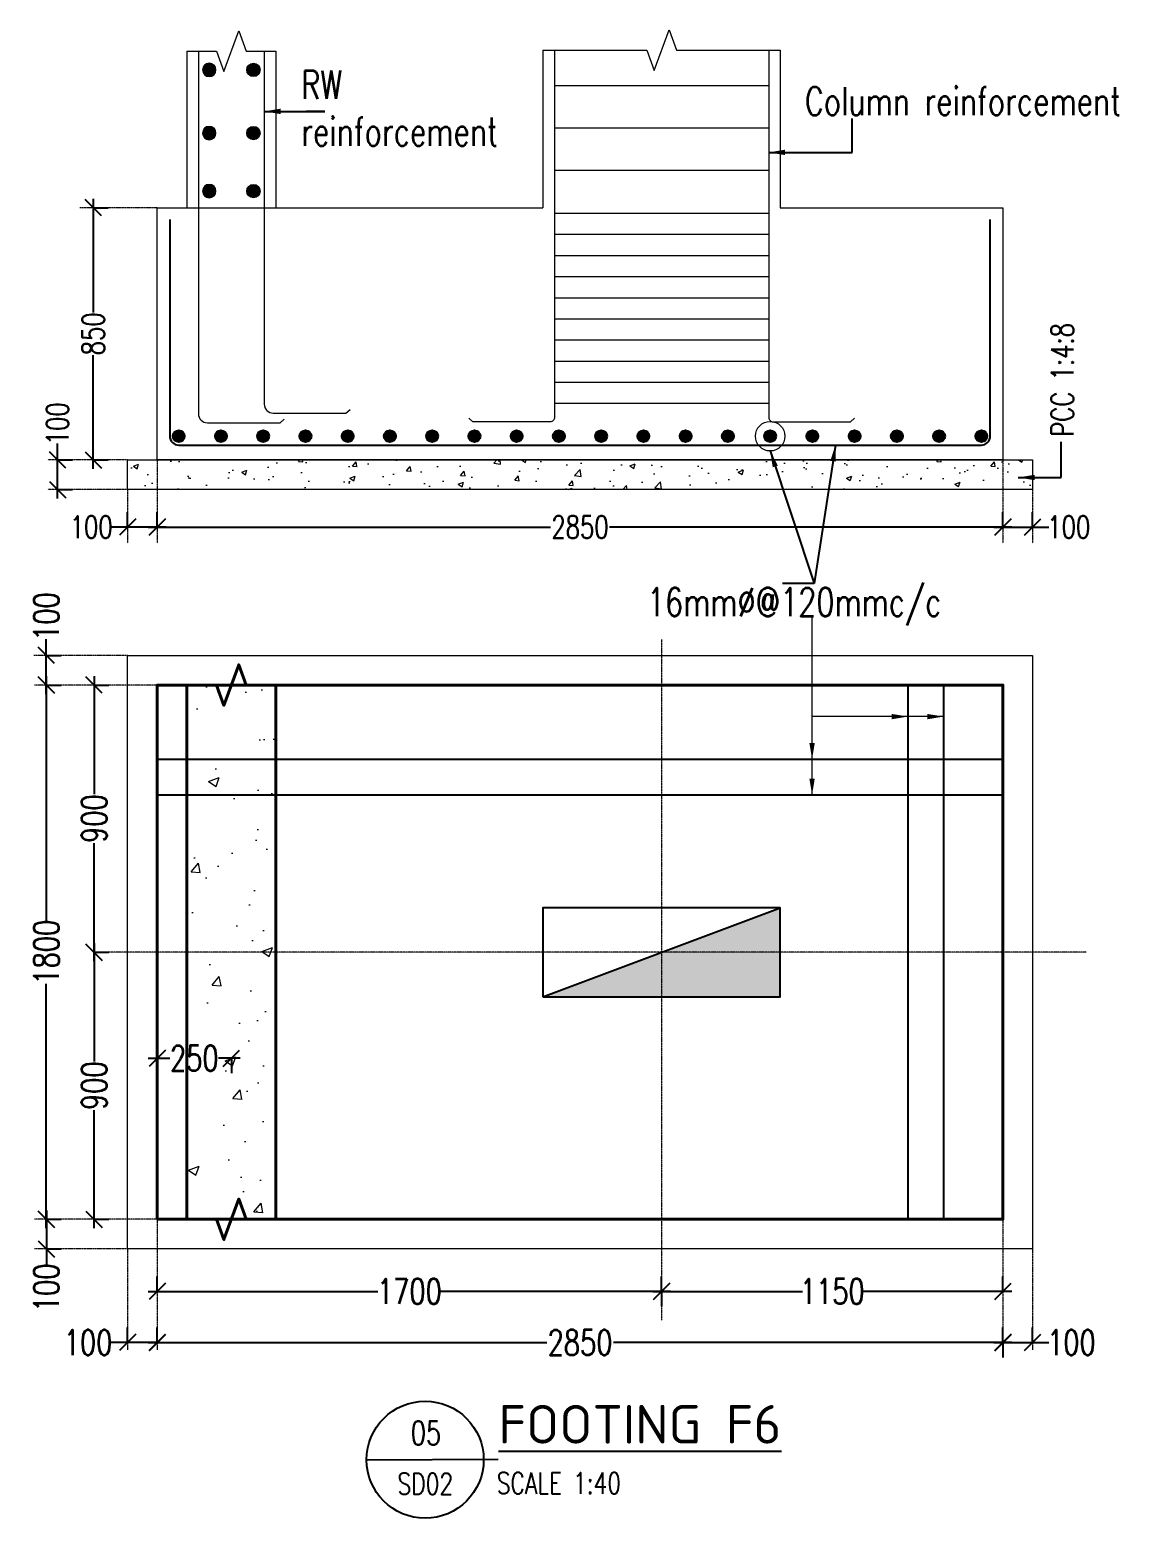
# Model space of a CAD drawing. Header units: millimetres. Extents: x -226110 to 125224, y -84 to 62581.
# Drawn here: x 56889 to 60561, y 30293 to 35308 of the extents above; entities that cross this region are included whole.
import ezdxf
from ezdxf.enums import TextEntityAlignment as Align

# ---------------------------------------------------------------- set-up
doc = ezdxf.new("R2010")
doc.units = ezdxf.units.MM
doc.set_wipeout_variables(frame=1)
for name, pattern in [('CENTER', [2, 1.25, -0.25, 0.25, -0.25]), ('DASHED2', [9.525, 6.35, -3.175]), ('DOT2', [0.125, 0, -0.125]), ('HIDDEN', [0.375, 0.25, -0.125])]:
    doc.linetypes.add(name, pattern=pattern)
for name, color, linetype, lineweight in [('Geo Col Size', 36, 'Continuous', 30), ('Geo GF11.12.23$0$Geo Col Hatch', 66, 'Continuous', 5), ('Geo GF11.12.23$0$Geo Column', 10, 'Continuous', 25), ('Geo-BOTM.VERT.DIR', 21, 'Continuous', 30), ('Geo-Dim  Sec & Plan', 250, 'Continuous', 25), ('Geo-Footing', 22, 'Continuous', 40), ('Geo-Footing inner L', 48, 'Continuous', 20), ('Geo-Footing Name', 7, 'Continuous', 30), ('Geo-Footing Pcc L', 251, 'HIDDEN', 13), ('Geo-Hiden Rein', 156, 'HIDDEN', 5), ('Geo-PCC-PATT', 8, 'Continuous', 9), ('Geo-RCC-PATT-RAMP', 8, 'Continuous', 13), ('Geo-Rein Bar', 21, 'Continuous', 30), ('Geo-Rein Bar Main', 21, 'Continuous', 30), ('Geo-Rein Leader', 252, 'Continuous', 20), ('Geo-Retaining-W-L', 126, 'Continuous', 40), ('Geo-Sec Sml', 7, 'Continuous', 25), ('Geo-Section Line', 84, 'Continuous', 18), ('Geo-TEXT', 7, 'Continuous', 30), ('GRID LINE', 250, 'CENTER', 9)]:
    doc.layers.add(name, color=color, linetype=linetype, lineweight=lineweight)
doc.layers.add('Geo-Text 100', color=7, linetype='Continuous')
doc.layers.add('GEO-TITTLE HEAD', color=206, linetype='Continuous')
doc.styles.add('Geo T Arial', font='arial.ttf', dxfattribs={"width": 0.75})
doc.styles.add('Geo Txt Narr', font='simplex8.shx')
doc.styles.add('ISCOPEUR', font='isocpeur.ttf')
doc.styles.add('simplex', font='simplex.shx', dxfattribs={"width": 0.75})
doc.styles.get("Standard").update_dxf_attribs({"font": 'arial.ttf'})
doc.dimstyles.new('Geo1-30 Dim 100', dxfattribs={"dimtxt": 75, "dimasz": 55, "dimexe": 50, "dimexo": 0.2, "dimgap": 0.1, "dimtad": 0, "dimdec": 0, "dimdsep": 46, "dimtxsty": 'simplex', "dimblk": 'OBLIQUE', "dimcen": 5, "dimdle": 30, "dimclrd": 252, "dimclre": 252, "dimclrt": 34, "dimadec": 0, "dimazin": 0, "dimtfac": 1, "dimtdec": 0, "dimtmove": 0, "dimatfit": 3, "dimfxl": 100, "dimfxlon": 1, "dimlwd": -1, "dimlwe": -1, "dimarcsym": 0})

# ---------------------------------------------------------------- blocks, each defined once
blk = doc.blocks.new('F6')
at = {"layer": 'Geo-Footing'}
blk.add_lwpolyline([(-1475, -900), (-1475, 900), (1375, 900), (1375, -900)], close=True, dxfattribs=at)
at = {"layer": 'Geo-Footing inner L', "linetype": 'DOT2', "ltscale": 2}
blk.add_lwpolyline([(-175, -150), (625, -150), (625, 150), (-175, 150)], close=True, dxfattribs=at)
at = {"layer": 'Geo-Footing Pcc L', "linetype": 'DASHED2', "lineweight": 20, "ltscale": 0.3}
blk.add_lwpolyline([(-1575, -1000), (-1575, 1000), (1475, 1000), (1475, -1000)], close=True, dxfattribs=at)
at = {"layer": 'Geo-Footing Name', "style": 'simplex', "width": 0.75}
blk.add_attdef('F8', (1270, -1485), '', height=270, dxfattribs=at)
blk = doc.blocks.new('*U1255')
at = {"layer": 'Geo Col Size', "style": 'simplex', "width": 0.75}
blk.add_attdef('300X800', (278.4, -468.6), '', height=180, dxfattribs=at)
blk.add_wipeout([(-400, 150), (400, 150), (400, -150), (-400, -150)]).dxf.layer = 'Geo GF11.12.23$0$Geo Column'
at = {"layer": 'Geo GF11.12.23$0$Geo Col Hatch'}
h = blk.add_hatch(color=256, dxfattribs=at)
h.dxf.hatch_style = 1
h.paths.add_polyline_path([(-400, -150), (400, -150), (400, 150)])
at = {"layer": 'Geo GF11.12.23$0$Geo Column'}
blk.add_line((-400, -150), (400, 150), dxfattribs=at)
blk.add_lwpolyline([(-400, -150), (400, -150), (400, 150), (-400, 150)], close=True, dxfattribs=at)
blk = doc.blocks.new('_Oblique')
at = {"color": 0, "linetype": 'ByBlock', "lineweight": -2}
blk.add_line((-0.5, -0.5), (0.5, 0.5), dxfattribs=at)
blk = doc.blocks.new('*D355')
at = {"layer": 'Geo-Dim  Sec & Plan', "color": 252, "transparency": 16777216}
for p, q in [((57318.7, 31057), (57318.7, 31107)), ((59018.7, 31057), (59018.7, 31007))]:
    blk.add_line(p, q, dxfattribs=at)
at = {"layer": 'Geo-Dim  Sec & Plan', "color": 252, "linetype": 'Continuous', "transparency": 16777216}
for p, q in [((57288.7, 31057), (58062.3, 31057)), ((59048.7, 31057), (58275, 31057))]:
    blk.add_line(p, q, dxfattribs=at)
at = {"layer": 'Geo-Dim  Sec & Plan', "color": 252, "transparency": 16777216, "xscale": 55, "yscale": 55, "zscale": 55, "rotation": 180}
blk.add_blockref('_Oblique', (57318.7, 31057), dxfattribs=at)
at = {"layer": 'Geo-Dim  Sec & Plan', "color": 252, "transparency": 16777216, "xscale": 55, "yscale": 55, "zscale": 55}
blk.add_blockref('_Oblique', (59018.7, 31057), dxfattribs=at)
at = {"layer": 'Geo-Dim  Sec & Plan', "color": 34, "transparency": 16777216, "insert": (58168.7, 31057), "char_height": 85, "attachment_point": 5, "style": 'simplex'}
blk.add_mtext('1700', dxfattribs=at)
blk = doc.blocks.new('*D356')
at = {"layer": 'Geo-Dim  Sec & Plan', "color": 252, "transparency": 16777216}
for p, q in [((59018.7, 31057), (59018.7, 31107)), ((60168.7, 31057), (60168.7, 31107))]:
    blk.add_line(p, q, dxfattribs=at)
at = {"layer": 'Geo-Dim  Sec & Plan', "color": 252, "linetype": 'Continuous', "transparency": 16777216}
for p, q in [((58988.7, 31057), (59493.4, 31057)), ((60198.7, 31057), (59694, 31057))]:
    blk.add_line(p, q, dxfattribs=at)
at = {"layer": 'Geo-Dim  Sec & Plan', "color": 252, "transparency": 16777216, "xscale": 55, "yscale": 55, "zscale": 55, "rotation": 180}
blk.add_blockref('_Oblique', (59018.7, 31057), dxfattribs=at)
at = {"layer": 'Geo-Dim  Sec & Plan', "color": 252, "transparency": 16777216, "xscale": 55, "yscale": 55, "zscale": 55}
blk.add_blockref('_Oblique', (60168.7, 31057), dxfattribs=at)
at = {"layer": 'Geo-Dim  Sec & Plan', "color": 34, "transparency": 16777216, "insert": (59593.7, 31057), "char_height": 85, "attachment_point": 5, "style": 'simplex'}
blk.add_mtext('1150', dxfattribs=at)
blk = doc.blocks.new('*D357')
at = {"layer": 'Geo-Dim  Sec & Plan', "color": 252, "transparency": 16777216}
for p, q in [((57318.7, 30884.7), (57318.7, 30934.7)), ((60168.7, 30884.7), (60168.7, 30834.7))]:
    blk.add_line(p, q, dxfattribs=at)
at = {"layer": 'Geo-Dim  Sec & Plan', "color": 252, "linetype": 'Continuous', "transparency": 16777216}
for p, q in [((57288.7, 30884.7), (58631.3, 30884.7)), ((60198.7, 30884.7), (58856.1, 30884.7))]:
    blk.add_line(p, q, dxfattribs=at)
at = {"layer": 'Geo-Dim  Sec & Plan', "color": 252, "transparency": 16777216, "xscale": 55, "yscale": 55, "zscale": 55, "rotation": 180}
blk.add_blockref('_Oblique', (57318.7, 30884.7), dxfattribs=at)
at = {"layer": 'Geo-Dim  Sec & Plan', "color": 252, "transparency": 16777216, "xscale": 55, "yscale": 55, "zscale": 55}
blk.add_blockref('_Oblique', (60168.7, 30884.7), dxfattribs=at)
at = {"layer": 'Geo-Dim  Sec & Plan', "color": 34, "transparency": 16777216, "insert": (58743.7, 30884.7), "char_height": 85, "attachment_point": 5, "style": 'simplex'}
blk.add_mtext('2850', dxfattribs=at)
blk = doc.blocks.new('*D358')
at = {"layer": 'Geo-Dim  Sec & Plan', "color": 252, "linetype": 'Continuous', "transparency": 16777216}
for p, q in [((57106.2, 33130), (57106.2, 32732.1)), ((57106.2, 32170), (57106.2, 32567.9))]:
    blk.add_line(p, q, dxfattribs=at)
at = {"layer": 'Geo-Dim  Sec & Plan', "color": 252, "transparency": 16777216}
for p, q in [((57106.2, 33100), (57156.2, 33100)), ((57106.2, 32200), (57156.2, 32200))]:
    blk.add_line(p, q, dxfattribs=at)
at = {"layer": 'Geo-Dim  Sec & Plan', "color": 252, "transparency": 16777216, "xscale": 55, "yscale": 55, "zscale": 55}
for p, rotation in [((57106.2, 33100), 90), ((57106.2, 32200), 270)]:
    blk.add_blockref('_Oblique', p, dxfattribs=dict(at, rotation=rotation))
at = {"layer": 'Geo-Dim  Sec & Plan', "color": 34, "transparency": 16777216, "insert": (57106.2, 32650), "char_height": 85, "attachment_point": 5, "rotation": 90, "style": 'simplex'}
blk.add_mtext('900', dxfattribs=at)
blk = doc.blocks.new('*D359')
at = {"layer": 'Geo-Dim  Sec & Plan', "color": 252, "linetype": 'Continuous', "transparency": 16777216}
for p, q in [((57106.2, 32230), (57106.2, 31832.1)), ((57106.2, 31270), (57106.2, 31667.9))]:
    blk.add_line(p, q, dxfattribs=at)
at = {"layer": 'Geo-Dim  Sec & Plan', "color": 252, "transparency": 16777216}
for p, q in [((57106.2, 32200), (57156.2, 32200)), ((57106.2, 31300), (57156.2, 31300))]:
    blk.add_line(p, q, dxfattribs=at)
at = {"layer": 'Geo-Dim  Sec & Plan', "color": 252, "transparency": 16777216, "xscale": 55, "yscale": 55, "zscale": 55}
for p, rotation in [((57106.2, 32200), 90), ((57106.2, 31300), 270)]:
    blk.add_blockref('_Oblique', p, dxfattribs=dict(at, rotation=rotation))
at = {"layer": 'Geo-Dim  Sec & Plan', "color": 34, "transparency": 16777216, "insert": (57106.2, 31750), "char_height": 85, "attachment_point": 5, "rotation": 90, "style": 'simplex'}
blk.add_mtext('900', dxfattribs=at)
blk = doc.blocks.new('*D360')
at = {"layer": 'Geo-Dim  Sec & Plan', "color": 252, "linetype": 'Continuous', "transparency": 16777216}
for p, q in [((56945, 33130), (56945, 32306.4)), ((56945, 31270), (56945, 32093.7))]:
    blk.add_line(p, q, dxfattribs=at)
at = {"layer": 'Geo-Dim  Sec & Plan', "color": 252, "transparency": 16777216}
for p, q in [((56945, 33100), (56995, 33100)), ((56945, 31300), (56995, 31300))]:
    blk.add_line(p, q, dxfattribs=at)
at = {"layer": 'Geo-Dim  Sec & Plan', "color": 252, "transparency": 16777216, "xscale": 55, "yscale": 55, "zscale": 55}
for p, rotation in [((56945, 33100), 90), ((56945, 31300), 270)]:
    blk.add_blockref('_Oblique', p, dxfattribs=dict(at, rotation=rotation))
at = {"layer": 'Geo-Dim  Sec & Plan', "color": 34, "transparency": 16777216, "insert": (56945, 32200), "char_height": 85, "attachment_point": 5, "rotation": 90, "style": 'simplex'}
blk.add_mtext('1800', dxfattribs=at)
blk = doc.blocks.new('*D361')
at = {"layer": 'Geo-Dim  Sec & Plan', "color": 252, "linetype": 'Continuous', "transparency": 16777216}
for p, q in [((56945.2, 31330), (56945.2, 31200)), ((56945.2, 31200), (56945.2, 31145))]:
    blk.add_line(p, q, dxfattribs=at)
at = {"layer": 'Geo-Dim  Sec & Plan', "color": 252, "transparency": 16777216}
for p, q in [((56945.2, 31300), (56995.2, 31300)), ((56945.2, 31200), (56995.2, 31200))]:
    blk.add_line(p, q, dxfattribs=at)
at = {"layer": 'Geo-Dim  Sec & Plan', "color": 252, "transparency": 16777216, "xscale": 55, "yscale": 55, "zscale": 55}
for p, rotation in [((56945.2, 31300), 90), ((56945.2, 31200), 270)]:
    blk.add_blockref('_Oblique', p, dxfattribs=dict(at, rotation=rotation))
at = {"layer": 'Geo-Dim  Sec & Plan', "color": 34, "transparency": 16777216, "insert": (56945.2, 31069), "char_height": 85, "attachment_point": 5, "rotation": 90, "style": 'simplex'}
blk.add_mtext('100', dxfattribs=at)
blk = doc.blocks.new('*D362')
at = {"layer": 'Geo-Dim  Sec & Plan', "color": 252, "transparency": 16777216}
for p, q in [((60168.7, 30884.8), (60168.7, 30934.8)), ((60268.7, 30884.8), (60268.7, 30934.8))]:
    blk.add_line(p, q, dxfattribs=at)
at = {"layer": 'Geo-Dim  Sec & Plan', "color": 252, "linetype": 'Continuous', "transparency": 16777216}
for p, q in [((60138.7, 30884.8), (60268.7, 30884.8)), ((60268.7, 30884.8), (60323.7, 30884.8))]:
    blk.add_line(p, q, dxfattribs=at)
at = {"layer": 'Geo-Dim  Sec & Plan', "color": 252, "transparency": 16777216, "xscale": 55, "yscale": 55, "zscale": 55, "rotation": 180}
blk.add_blockref('_Oblique', (60168.7, 30884.8), dxfattribs=at)
at = {"layer": 'Geo-Dim  Sec & Plan', "color": 252, "transparency": 16777216, "xscale": 55, "yscale": 55, "zscale": 55}
blk.add_blockref('_Oblique', (60268.7, 30884.8), dxfattribs=at)
at = {"layer": 'Geo-Dim  Sec & Plan', "color": 34, "transparency": 16777216, "insert": (60399.7, 30884.8), "char_height": 85, "attachment_point": 5, "style": 'simplex'}
blk.add_mtext('100', dxfattribs=at)
blk = doc.blocks.new('*D363')
at = {"layer": 'Geo-Dim  Sec & Plan', "color": 252, "linetype": 'Continuous', "transparency": 16777216}
for p, q in [((56945, 33200), (56945, 33255)), ((56945, 33070), (56945, 33200))]:
    blk.add_line(p, q, dxfattribs=at)
at = {"layer": 'Geo-Dim  Sec & Plan', "color": 252, "transparency": 16777216}
for p, q in [((56945, 33200), (56995, 33200)), ((56945, 33100), (56995, 33100))]:
    blk.add_line(p, q, dxfattribs=at)
at = {"layer": 'Geo-Dim  Sec & Plan', "color": 252, "transparency": 16777216, "xscale": 55, "yscale": 55, "zscale": 55}
for p, rotation in [((56945, 33200), 90), ((56945, 33100), 270)]:
    blk.add_blockref('_Oblique', p, dxfattribs=dict(at, rotation=rotation))
at = {"layer": 'Geo-Dim  Sec & Plan', "color": 34, "transparency": 16777216, "insert": (56945, 33331), "char_height": 85, "attachment_point": 5, "rotation": 90, "style": 'simplex'}
blk.add_mtext('100', dxfattribs=at)
blk = doc.blocks.new('GEO TITLE HEAD NAME')
at = {"layer": 'GEO-TITTLE HEAD'}
blk.add_line((-11.2, -0.15), (-0.11, -0.09), dxfattribs=at)
blk.add_circle((-6.27, -0.15), 4.93, dxfattribs=at)
at = {"layer": 'Geo-Sec Sml', "lineweight": 18, "ltscale": 0.1, "style": 'Geo T Arial'}
blk.add_attdef('WALL_SECTION', text='', height=3, dxfattribs=at).set_placement((-6.38, 3.46), align=Align.MIDDLE)
at = {"layer": 'Geo-Sec Sml', "color": 84, "style": 'Geo Txt Narr'}
blk.add_attdef('DRAWING-REF', text='', height=2.5, dxfattribs=at).set_placement((-6.38, -2.37), align=Align.MIDDLE)
at = {"layer": 'Geo-TEXT', "style": 'Geo T Arial'}
blk.add_attdef('%%ULAYOUT', (-0.1, 1.21), '', height=4, dxfattribs=at)
at = {"layer": 'Geo-TEXT'}
blk.add_attdef('SCALE', (-0.24, -3.03), '', height=2, dxfattribs=at)
blk = doc.blocks.new('*U379')
at = {"layer": 'Geo-RCC-PATT-RAMP'}
h = blk.add_hatch(dxfattribs=at)
h.set_pattern_fill('AR-CONC', color=256, scale=2)
h.set_pattern_definition([(50, (-66107.02, -28526.52), (364.3693, -31.8782), [38.1, -419.1]), (355, (-66107, -28526.52), (-70.4868, 382.1137), [30.48, -335.2812]), (100.45144, (-66076.65, -28529.18), (293.8825, 350.2355), [32.38, -356.1805]), (46.1842, (-66107, -28424.92), (542.158, -84.0847), [57.15, -628.65]), (96.63556, (-66061.84, -28431.93), (474.8083, 494.8522), [48.57, -534.2712]), (351.18415, (-66107, -28424.9), (474.8083, 494.8522), [45.72, -502.9195]), (21, (-66056.22, -28450.32), (303.2288, -204.5304), [38.1, -419.1]), (326, (-66056.2, -28450.32), (123.604, 368.376), [30.48, -335.28]), (71.45144, (-66030.95, -28467.37), (426.8328, 163.8455), [32.38, -356.1799]), (37.5, (-66107.02, -28526.52), (6.1772, 169.11008), [0, -331.216, 0, -340.36, 0, -336.55]), (7.5, (-66107.02, -28526.52), (133.63933, 200.36115), [0, -194.056, 0, -323.596, 0, -128.27]), (327.5, (-66220.3, -28526.52), (271.1812, -11.4575), [0, -127, 0, -396.24, 0, -525.78]), (317.5, (-66271.1, -28526.52), (296.2584, 50.853), [0, -165.1, 0, -263.144, 0, -373.38])])
h.paths.add_polyline_path([(0, 209.1), (-100, 209.1), (-125, 277.8), (-175, 140.4), (-200, 209.1), (-300, 209.1), (-300, -1590.9), (-200, -1590.9), (-175, -1659.6), (-125, -1522.2), (-100, -1590.9), (0, -1590.9)])
at = {"layer": 'Geo-Retaining-W-L'}
blk.add_lwpolyline([(0, 209.1), (-100, 209.1), (-125, 277.8), (-175, 140.4), (-200, 209.1), (-300, 209.1), (-300, -1590.9), (-200, -1590.9), (-175, -1659.6), (-125, -1522.2), (-100, -1590.9), (0, -1590.9)], close=True, dxfattribs=at)
blk = doc.blocks.new('A$C10a5efac')
at = {"layer": 'Geo-Hiden Rein', "linetype": 'Continuous'}
h = blk.add_hatch(color=256, dxfattribs=at)
h.dxf.hatch_style = 1
edge = h.paths.add_edge_path()
edge.add_arc((0, 0), 22.6, 0, 360)
blk.add_circle((0, 0), 22.6, dxfattribs=at)
blk = doc.blocks.new('*D479')
at = {"layer": 'Geo-Dim  Sec & Plan', "color": 252, "transparency": 16777216}
for p, q in [((57218.7, 30884.8), (57218.7, 30934.8)), ((57318.7, 30884.8), (57318.7, 30934.8))]:
    blk.add_line(p, q, dxfattribs=at)
at = {"layer": 'Geo-Dim  Sec & Plan', "color": 252, "linetype": 'Continuous', "transparency": 16777216}
for p, q in [((57218.7, 30884.8), (57161.7, 30884.8)), ((57318.7, 30884.8), (57188.7, 30884.8))]:
    blk.add_line(p, q, dxfattribs=at)
at = {"layer": 'Geo-Dim  Sec & Plan', "color": 252, "transparency": 16777216, "xscale": 55, "yscale": 55, "zscale": 55, "rotation": 180}
blk.add_blockref('_Oblique', (57218.7, 30884.8), dxfattribs=at)
at = {"layer": 'Geo-Dim  Sec & Plan', "color": 252, "transparency": 16777216, "xscale": 55, "yscale": 55, "zscale": 55}
blk.add_blockref('_Oblique', (57318.7, 30884.8), dxfattribs=at)
at = {"layer": 'Geo-Dim  Sec & Plan', "color": 34, "transparency": 16777216, "insert": (57085.7, 30884.8), "char_height": 85, "attachment_point": 5, "style": 'simplex'}
blk.add_mtext('100', dxfattribs=at)
blk = doc.blocks.new('*D737')
at = {"layer": 'Geo-Dim  Sec & Plan', "color": 252, "transparency": 16777216}
for p, q in [((57318.7, 31842.7), (57318.7, 31892.7)), ((57568.7, 31844), (57568.7, 31792.7))]:
    blk.add_line(p, q, dxfattribs=at)
at = {"layer": 'Geo-Dim  Sec & Plan', "color": 252, "linetype": 'Continuous', "transparency": 16777216}
for p, q in [((57288.7, 31842.7), (57361.6, 31842.7)), ((57598.7, 31842.7), (57525.8, 31842.7))]:
    blk.add_line(p, q, dxfattribs=at)
at = {"layer": 'Geo-Dim  Sec & Plan', "color": 252, "transparency": 16777216, "xscale": 55, "yscale": 55, "zscale": 55, "rotation": 180}
blk.add_blockref('_Oblique', (57318.7, 31842.7), dxfattribs=at)
at = {"layer": 'Geo-Dim  Sec & Plan', "color": 252, "transparency": 16777216, "xscale": 55, "yscale": 55, "zscale": 55}
blk.add_blockref('_Oblique', (57568.7, 31842.7), dxfattribs=at)
at = {"layer": 'Geo-Dim  Sec & Plan', "color": 34, "transparency": 16777216, "insert": (57443.7, 31842.7), "char_height": 85, "attachment_point": 5, "style": 'simplex'}
blk.add_mtext('250', dxfattribs=at)
blk = doc.blocks.new('*D978')
at = {"layer": 'Geo-Dim  Sec & Plan', "color": 252, "transparency": 16777216}
for p, q in [((57318.7, 33632.6), (57318.7, 33682.6)), ((60168.7, 33632.6), (60168.7, 33682.6))]:
    blk.add_line(p, q, dxfattribs=at)
at = {"layer": 'Geo-Dim  Sec & Plan', "color": 252, "linetype": 'Continuous', "transparency": 16777216}
for p, q in [((57288.7, 33632.6), (58644.5, 33632.6)), ((60198.7, 33632.6), (58842.9, 33632.6))]:
    blk.add_line(p, q, dxfattribs=at)
at = {"layer": 'Geo-Dim  Sec & Plan', "color": 252, "transparency": 16777216, "xscale": 55, "yscale": 55, "zscale": 55, "rotation": 180}
blk.add_blockref('_Oblique', (57318.7, 33632.6), dxfattribs=at)
at = {"layer": 'Geo-Dim  Sec & Plan', "color": 252, "transparency": 16777216, "xscale": 55, "yscale": 55, "zscale": 55}
blk.add_blockref('_Oblique', (60168.7, 33632.6), dxfattribs=at)
at = {"layer": 'Geo-Dim  Sec & Plan', "color": 34, "transparency": 16777216, "insert": (58743.7, 33632.6), "char_height": 75, "attachment_point": 5, "style": 'simplex'}
blk.add_mtext('2850', dxfattribs=at)
blk = doc.blocks.new('*D979')
at = {"layer": 'Geo-Dim  Sec & Plan', "color": 252, "transparency": 16777216}
for p, q in [((57218.7, 33632.6), (57218.7, 33682.6)), ((57318.7, 33632.6), (57318.7, 33682.6))]:
    blk.add_line(p, q, dxfattribs=at)
at = {"layer": 'Geo-Dim  Sec & Plan', "color": 252, "linetype": 'Continuous', "transparency": 16777216}
for p, q in [((57218.7, 33632.6), (57163.7, 33632.6)), ((57348.7, 33632.6), (57218.7, 33632.6))]:
    blk.add_line(p, q, dxfattribs=at)
at = {"layer": 'Geo-Dim  Sec & Plan', "color": 252, "transparency": 16777216, "xscale": 55, "yscale": 55, "zscale": 55, "rotation": 180}
blk.add_blockref('_Oblique', (57218.7, 33632.6), dxfattribs=at)
at = {"layer": 'Geo-Dim  Sec & Plan', "color": 252, "transparency": 16777216, "xscale": 55, "yscale": 55, "zscale": 55}
blk.add_blockref('_Oblique', (57318.7, 33632.6), dxfattribs=at)
at = {"layer": 'Geo-Dim  Sec & Plan', "color": 34, "transparency": 16777216, "insert": (57096.6, 33632.6), "char_height": 75, "attachment_point": 5, "style": 'simplex'}
blk.add_mtext('100', dxfattribs=at)
blk = doc.blocks.new('*D980')
at = {"layer": 'Geo-Dim  Sec & Plan', "color": 252, "transparency": 16777216}
for p, q in [((60168.7, 33632.6), (60168.7, 33682.6)), ((60268.7, 33632.6), (60268.7, 33682.6))]:
    blk.add_line(p, q, dxfattribs=at)
at = {"layer": 'Geo-Dim  Sec & Plan', "color": 252, "linetype": 'Continuous', "transparency": 16777216}
for p, q in [((60138.7, 33632.6), (60268.7, 33632.6)), ((60268.7, 33632.6), (60323.7, 33632.6))]:
    blk.add_line(p, q, dxfattribs=at)
at = {"layer": 'Geo-Dim  Sec & Plan', "color": 252, "transparency": 16777216, "xscale": 55, "yscale": 55, "zscale": 55, "rotation": 180}
blk.add_blockref('_Oblique', (60168.7, 33632.6), dxfattribs=at)
at = {"layer": 'Geo-Dim  Sec & Plan', "color": 252, "transparency": 16777216, "xscale": 55, "yscale": 55, "zscale": 55}
blk.add_blockref('_Oblique', (60268.7, 33632.6), dxfattribs=at)
at = {"layer": 'Geo-Dim  Sec & Plan', "color": 34, "transparency": 16777216, "insert": (60390.8, 33632.6), "char_height": 75, "attachment_point": 5, "style": 'simplex'}
blk.add_mtext('100', dxfattribs=at)
blk = doc.blocks.new('*D981')
at = {"layer": 'Geo-Dim  Sec & Plan', "color": 252, "linetype": 'Continuous', "transparency": 16777216}
for p, q in [((57103.2, 34738.7), (57103.2, 34356.1)), ((57103.2, 33828.7), (57103.2, 34211.3))]:
    blk.add_line(p, q, dxfattribs=at)
at = {"layer": 'Geo-Dim  Sec & Plan', "color": 252, "transparency": 16777216}
for p, q in [((57103.2, 34708.7), (57153.2, 34708.7)), ((57103.2, 33858.7), (57153.2, 33858.7))]:
    blk.add_line(p, q, dxfattribs=at)
at = {"layer": 'Geo-Dim  Sec & Plan', "color": 252, "transparency": 16777216, "xscale": 55, "yscale": 55, "zscale": 55}
for p, rotation in [((57103.2, 34708.7), 90), ((57103.2, 33858.7), 270)]:
    blk.add_blockref('_Oblique', p, dxfattribs=dict(at, rotation=rotation))
at = {"layer": 'Geo-Dim  Sec & Plan', "color": 34, "transparency": 16777216, "insert": (57103.2, 34283.7), "char_height": 75, "attachment_point": 5, "rotation": 90, "style": 'simplex'}
blk.add_mtext('850', dxfattribs=at)
blk = doc.blocks.new('*D982')
at = {"layer": 'Geo-Dim  Sec & Plan', "color": 252, "linetype": 'Continuous', "transparency": 16777216}
for p, q in [((56982.8, 33858.7), (56982.8, 33913.7)), ((56982.8, 33728.7), (56982.8, 33858.7))]:
    blk.add_line(p, q, dxfattribs=at)
at = {"layer": 'Geo-Dim  Sec & Plan', "color": 252, "transparency": 16777216}
for p, q in [((56982.8, 33858.7), (57032.8, 33858.7)), ((56982.8, 33758.7), (57032.8, 33758.7))]:
    blk.add_line(p, q, dxfattribs=at)
at = {"layer": 'Geo-Dim  Sec & Plan', "color": 252, "transparency": 16777216, "xscale": 55, "yscale": 55, "zscale": 55}
for p, rotation in [((56982.8, 33858.7), 90), ((56982.8, 33758.7), 270)]:
    blk.add_blockref('_Oblique', p, dxfattribs=dict(at, rotation=rotation))
at = {"layer": 'Geo-Dim  Sec & Plan', "color": 34, "transparency": 16777216, "insert": (56982.8, 33980.8), "char_height": 75, "attachment_point": 5, "rotation": 90, "style": 'simplex'}
blk.add_mtext('100', dxfattribs=at)
blk = doc.blocks.new('*U319')
at = {"layer": 'Geo-BOTM.VERT.DIR', "lineweight": 25}
h = blk.add_hatch(color=256, dxfattribs=at)
h.dxf.hatch_style = 1
h.paths.add_polyline_path([(0.08, 0, 1), (-0.08, 0, 1)])
blk.add_circle((0, 0), 0.08, dxfattribs=at)
blk = doc.blocks.new('*U983')
at = {"layer": 'Geo-Rein Bar Main', "xscale": 250, "yscale": 250, "zscale": 250}
blk.add_blockref('*U319', (0, 0), dxfattribs=at)
blk = doc.blocks.new('*U984')
at = {"color": 0, "linetype": 'ByBlock', "lineweight": -2, "transparency": 16777216}
for p in [(57036.5, 33938.8), (57178.9, 33938.8), (57321.2, 33938.8), (57463.6, 33938.8), (57606, 33938.8), (57748.3, 33938.8), (57890.7, 33938.8), (58033.1, 33938.8), (58175.4, 33938.8), (58317.8, 33938.8), (58460.2, 33938.8), (58602.5, 33938.8), (58744.9, 33938.8), (58887.3, 33938.8), (59029.7, 33938.8), (59172, 33938.8), (59314.4, 33938.8), (59456.8, 33938.8), (59599.1, 33938.8), (59741.5, 33938.8)]:
    blk.add_blockref('*U983', p, dxfattribs=at)

msp = doc.modelspace()

# ---------------------------------------------------------------- hatches: boundary and pattern name
at = {"layer": 'Geo-PCC-PATT'}
h = msp.add_hatch(dxfattribs=at)
h.set_pattern_fill('AR-CONC', color=256)
h.set_pattern_definition([(50, (563.7, 23447.01), (182.18467, -15.9391), [19.05, -209.55]), (355, (563.7, 23447.01), (-35.2434, 191.05685), [15.24, -167.6406]), (100.45144, (578.88, 23445.69), (146.94125, 175.11775), [16.19, -178.09024]), (46.1842, (563.7, 23497.81), (271.079, -42.0423), [28.575, -314.325]), (96.63556, (586.28, 23494.3), (237.4041, 247.4261), [24.285, -267.1356]), (351.18415, (563.7, 23497.8), (237.4041, 247.4261), [22.86, -251.4597]), (21, (589.1, 23485.11), (151.6144, -102.2652), [19.05, -209.55]), (326, (589.1, 23485.11), (61.802, 184.18797), [15.24, -167.64]), (71.45144, (601.73, 23476.6), (213.4164, 81.92277), [16.19, -178.08994]), (37.5, (563.694, 23447.013), (3.0886, 84.55504), [0, -165.608, 0, -170.18, 0, -168.275]), (7.5, (563.69, 23447.01), (66.81966, 100.18057), [0, -97.028, 0, -161.798, 0, -64.135]), (327.5, (507.05, 23447.01), (135.590595, -5.728744), [0, -63.5, 0, -198.12, 0, -262.89]), (317.5, (481.65, 23447.01), (148.12918, 25.4265), [0, -82.55, 0, -131.572, 0, -186.69])])
h.paths.add_polyline_path([(57218.7, 33858.7), (60268.7, 33858.7), (60268.7, 33758.7), (57218.7, 33758.7)])

# ---------------------------------------------------------------- linework, layer by layer
at = {"layer": 'Geo-Hiden Rein', "linetype": 'Continuous'}
for p, q in [((58657.8, 35120), (59379.6, 35120)), ((58657.8, 34977.6), (59379.6, 34977.6)), ((58657.8, 34835.2), (59379.6, 34835.2)), ((58657.8, 34690.3), (59379.6, 34690.3)), ((58657.8, 34619.1), (59379.6, 34619.1)), ((58657.8, 34547.9), (59379.6, 34547.9)), ((58657.8, 34476.7), (59379.6, 34476.7)), ((58657.8, 34405.5), (59379.6, 34405.5)), ((58657.8, 34334.3), (59379.6, 34334.3)), ((58657.8, 34263.1), (59379.6, 34263.1)), ((58657.8, 34263.1), (59379.6, 34263.1)), ((58657.8, 34192), (59379.6, 34192)), ((58657.8, 34120.8), (59379.6, 34120.8)), ((58657.8, 34049.6), (59379.6, 34049.6))]:
    msp.add_line(p, q, dxfattribs=at)
for points in [[(57457.8, 35236.4), (57457.8, 34014, 0.414214), (57487.8, 33984), (57733.1, 33984), (57746.8, 33996.6)], [(57679.6, 35236.4), (57679.6, 34046.5, 0.414214), (57709.6, 34016.5), (57954.9, 34016.5), (57968.6, 34029.2)], [(58657.8, 35239.7), (58657.8, 34002.3, -0.414214), (58642.8, 33987.3), (58382.5, 33987.3), (58368.8, 33999.9)], [(59379.6, 35239.7), (59379.6, 34002.3, 0.414214), (59394.6, 33987.3), (59654.9, 33987.3), (59668.6, 33999.9)]]:
    msp.add_lwpolyline(points, format="xyb", dxfattribs=at)
at = {"layer": 'Geo-Rein Bar', "lineweight": 25}
for p, q in [((59848.7, 33100), (59848.7, 31300)), ((59968.7, 33100), (59968.7, 31300)), ((57318.7, 32850), (60168.7, 32850)), ((57318.7, 32730), (60168.7, 32730))]:
    msp.add_line(p, q, dxfattribs=at)
msp.add_lwpolyline([(57361.2, 34668.7), (57361.2, 33938.8, 0.414214), (57391.2, 33908.8), (60096.2, 33908.8, 0.414214), (60126.2, 33938.8), (60126.2, 34668.7)], format="xyb", dxfattribs=at)
at = {"layer": 'Geo-Section Line'}
for p, q in [((57418.7, 35236.2), (57418.7, 34708.7)), ((57718.7, 35236.2), (57718.7, 34708.7))]:
    msp.add_line(p, q, dxfattribs=at)
for points in [[(57418.7, 35236.2), (57518.7, 35236.2), (57543.7, 35167.5), (57593.7, 35304.9), (57618.7, 35236.2), (57718.7, 35236.2)], [(58618.7, 35239.7), (58968.7, 35239.7), (58993.7, 35171), (59043.7, 35308.3), (59068.7, 35239.7), (59418.7, 35239.7)], [(58618.7, 35239.7), (58618.7, 34708.7)], [(59418.7, 35239.7), (59418.7, 34708.7)], [(60168.7, 34708.7), (60168.7, 33858.7), (57318.7, 33858.7), (57318.7, 34708.7), (58618.7, 34708.7)], [(59418.7, 34708.7), (60168.7, 34708.7)]]:
    msp.add_lwpolyline(points, dxfattribs=at)
msp.add_lwpolyline([(57218.7, 33858.7), (60268.7, 33858.7), (60268.7, 33758.7), (57218.7, 33758.7)], close=True, dxfattribs=at)
at = {"layer": 'Geo-Section Line', "linetype": 'Continuous', "lineweight": 15, "ltscale": 600}
msp.add_circle((59384.4, 33938.8), 49.8, dxfattribs=at)
at = {"layer": 'GRID LINE', "ltscale": 2}
for p, q in [((57318.7, 33858.7), (57318.7, 33578.3)), ((60168.7, 33858.7), (60168.7, 33578.3)), ((57218.7, 33758.7), (57218.7, 33578.3)), ((60268.7, 33758.7), (60268.7, 33578.3)), ((57218.7, 33200), (56903, 33200)), ((57318.7, 33100), (56905, 33100)), ((57318.7, 31300), (56905, 31300)), ((57318.7, 31300), (57318.7, 30859.5)), ((60168.7, 31300), (60168.7, 30859.5)), ((57218.7, 31200), (56905, 31200)), ((57218.7, 31200), (57218.7, 30859.5)), ((60268.7, 31200), (60268.7, 30859.5))]:
    msp.add_line(p, q, dxfattribs=at)
for points in [[(57318.7, 34708.7), (57058.4, 34708.7)], [(57218.7, 33858.7), (56950.2, 33858.7)], [(57218.7, 33758.7), (56950.4, 33758.7)]]:
    msp.add_lwpolyline(points, dxfattribs=at)

# ---------------------------------------------------------------- block references
at = {"xscale": -1}
for p in [(57494.2, 35173.2), (57494.2, 34960.3), (57494.2, 34764.7)]:
    msp.add_blockref('A$C10a5efac', p, dxfattribs=at)
for name, p in [('A$C10a5efac', (57643.2, 35173.2)), ('A$C10a5efac', (57643.2, 34960.3)), ('A$C10a5efac', (57643.2, 34764.7)), ('*U984', (354.7, 0)), ('F6', (58793.7, 32200)), ('*U379', (57718.7, 32890.9))]:
    msp.add_blockref(name, p)
at = {"layer": 'GEO-TITTLE HEAD'}
ref = msp.add_blockref('GEO TITLE HEAD NAME', (58472.5, 30495.6), dxfattribs=dict(at, xscale=40, yscale=40, zscale=40))
ref.add_attrib('%%ULAYOUT', '%%uFOOTING F6', (58468.6, 30544.1), dxfattribs={"color": 7, "ltscale": 0.5, "height": 130, "style": 'ISCOPEUR'})
ref.add_attrib('SCALE', 'SCALE 1:40', (58463, 30374.6), dxfattribs={"color": 7, "ltscale": 0.5, "height": 72, "style": 'simplex', "width": 0.75})
ref.add_attrib('DRAWING-REF', 'SD02', dxfattribs={"color": 1, "ltscale": 0.5, "height": 72, "style": 'simplex', "width": 0.75}).set_placement((58222.3, 30408.4), align=Align.MIDDLE)
ref.add_attrib('WALL_SECTION', '05', (58173.1, 30540), dxfattribs={"color": 1, "lineweight": 18, "ltscale": 0.1, "height": 80, "style": 'simplex', "width": 0.75})

# ---------------------------------------------------------------- texts
at = {"layer": 'Geo-Text 100', "style": 'simplex', "width": 0.75}
for s, p in [('Column reinforcement ', (59501.3, 35020.4)), ('16mm%%C@120mmc/c', (58969.1, 33332.5, 0))]:
    msp.add_text(s, height=95, dxfattribs=at).set_placement(p)
msp.add_text('PCC 1:4:8', height=75, rotation=90, dxfattribs=at).set_placement((60406.6, 33936.6, 0))
at = {"layer": 'Geo-Text 100', "insert": (57804.2, 35171), "char_height": 95, "width": 944.521, "attachment_point": 1, "style": 'simplex'}
msp.add_mtext('RW\\Preinforcement ', dxfattribs=at)

# ---------------------------------------------------------------- dimensions: what is measured, and where the dimension line sits
at = {"layer": 'Geo-Dim  Sec & Plan'}
for base, p1, p2, angle, picture, middle in [((57103.2, 34708.7), (57103.2, 33858.7), (57103.2, 34708.7), 90, '*D981', (57103.2, 34283.7)), ((56982.8, 33858.7), (56982.8, 33758.7), (56982.8, 33858.7), 90, '*D982', (56982.8, 33980.8)), ((57218.7, 33632.6), (57318.7, 33632.6), (57218.7, 33632.6), 180, '*D979', (57096.6, 33632.6))]:
    dim = msp.add_linear_dim(base=base, p1=p1, p2=p2, angle=angle, dimstyle='Geo1-30 Dim 100', dxfattribs=at)
    dim.commit()
    dim.dimension.update_dxf_attribs({"geometry": picture, "text_midpoint": middle})
for base, p1, p2, picture, middle in [((60168.7, 33632.6), (57318.7, 33632.6), (60168.7, 33632.6), '*D978', (58743.7, 33632.6)), ((60268.7, 33632.6), (60168.7, 33632.6), (60268.7, 33632.6), '*D980', (60390.8, 33632.6))]:
    dim = msp.add_linear_dim(base=base, p1=p1, p2=p2, dimstyle='Geo1-30 Dim 100', dxfattribs=at)
    dim.commit()
    dim.dimension.update_dxf_attribs({"geometry": picture, "text_midpoint": middle})
for base, p1, p2, angle, picture, middle in [((56945, 33200), (56945, 33100), (56945, 33200), 270, '*D363', (56945, 33331)), ((56945, 33100), (56945, 31300), (56945, 33100), 90, '*D360', (56945, 32200)), ((57106.2, 32200), (57106.2, 33100), (57106.2, 32200), 90, '*D358', (57106.2, 32650)), ((57106.2, 32200), (57106.2, 31300), (57106.2, 32200), 270, '*D359', (57106.2, 31750)), ((56945.2, 31200), (56945.2, 31300), (56945.2, 31200), 90, '*D361', (56945.2, 31069)), ((59018.7, 31057), (60168.7, 31057), (59018.7, 31057), 180, '*D356', (59593.7, 31057))]:
    dim = msp.add_linear_dim(base=base, p1=p1, p2=p2, angle=angle, dimstyle='Geo1-30 Dim 100', override={"dimtxt": 85}, dxfattribs=at)
    dim.commit()
    dim.dimension.update_dxf_attribs({"geometry": picture, "text_midpoint": middle})
for base, p1, p2, picture, middle in [((57568.7, 31842.7), (57318.7, 31842.7), (57568.7, 31844.2), '*D737', (57443.7, 31842.7)), ((59018.7, 31057), (57318.7, 31057), (59018.7, 31057), '*D355', (58168.7, 31057)), ((60168.7, 30884.7), (57318.7, 30884.7), (60168.7, 30884.8), '*D357', (58743.7, 30884.7)), ((60268.7, 30884.8), (60168.7, 30884.8), (60268.7, 30884.8), '*D362', (60399.7, 30884.8))]:
    dim = msp.add_linear_dim(base=base, p1=p1, p2=p2, dimstyle='Geo1-30 Dim 100', override={"dimtxt": 85}, dxfattribs=at)
    dim.commit()
    dim.dimension.update_dxf_attribs({"geometry": picture, "text_midpoint": middle})
dim = msp.add_linear_dim(base=(57318.7, 30884.8), p1=(57218.7, 30884.8), p2=(57318.7, 30884.8), dimstyle='Geo1-30 Dim 100', override={"dimtxt": 85}, dxfattribs=at)
dim.commit()
dim.dimension.update_dxf_attribs({"geometry": '*D479', "text_midpoint": (57085.7, 30884.8), "dimtype": 160})

# ---------------------------------------------------------------- leaders
for points in [[(57679.6, 35033.3), (57883.6, 35033.3), (57820.3, 35033.3)], [(59379.6, 34895.1), (59660.9, 34895.1), (59660.9, 35009.8)], [(59604.5, 33908.8), (59532.7, 33442.6)], [(60220.7, 33799.6), (60364.9, 33799.6), (60364.9, 33920.2)], [(59384.4, 33889), (59532.7, 33442.6), (59426.4, 33442.6)]]:
    msp.add_leader(points, dimstyle='Geo1-30 Dim 100', override={"dimgap": 0.1, "dimtad": 0})
at = {"layer": 'Geo-Rein Leader'}
for points in [[(59525.7, 32850), (59525.7, 33328.6)], [(59525.7, 32730), (59525.7, 33328.6)], [(59968.7, 32993.9), (59525.7, 32993.9)], [(59848.7, 32993.9), (59597, 32993.9)]]:
    msp.add_leader(points, dimstyle='Geo1-30 Dim 100', override={"dimtmove": 2}, dxfattribs=at)

# ---------------------------------------------------------------- next in the draw order: block references
msp.add_blockref('*U1255', (59018.7, 32200))

# ---------------------------------------------------------------- next in the draw order: linework, layer by layer
at = {"layer": 'GRID LINE', "ltscale": 2}
for p, q in [((59018.7, 33253.9), (59018.7, 30959.5)), ((60449.6, 32200), (57114.7, 32200))]:
    msp.add_line(p, q, dxfattribs=at)

doc.saveas('drawing.dxf')
